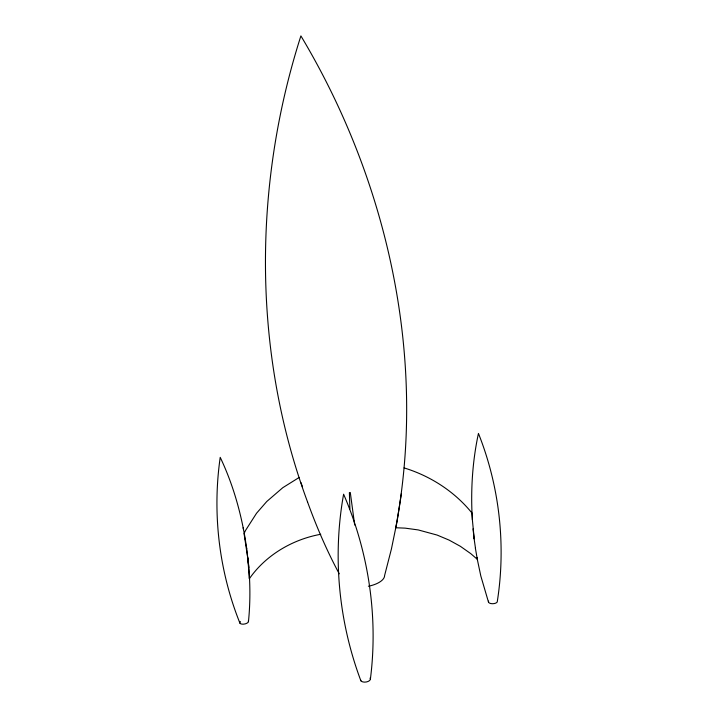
<?xml version="1.0" encoding="UTF-8"?>
<svg xmlns="http://www.w3.org/2000/svg" width="718" height="718" viewBox="0 0 718 718"><rect width="100%" height="100%" fill="white"/><g stroke="black" fill="none" stroke-linecap="round" stroke-linejoin="round"><path stroke-width="1.08" d="M248.455 621.653C250.618 600.49 250.223 579.112 247.898 557.976M370.407 679.022C378.341 616.538 368.585 551.962 343.608 494.208C332.398 556.414 338.672 621.653 360.876 680.79M401.425 493.445L397.045 521.609L391.427 548.956L384.606 575.522A21.163 9.424 -6.6 0 1 368.379 586.247M299.209 477.434L282.775 487.701L266.773 501.496L256.541 513.253L245.529 530.458L244.057 533.537L247.782 558.281L249.388 578.672L249.442 576.769M249.388 578.672C265.893 555.005 292.567 539.415 320.749 534.282M404.063 467.903C430.477 475.971 454.727 491.624 472.094 513.19M339.246 573.817C326.825 550.697 316.423 526.509 307.501 501.837M472.04 513.253L472.444 519.455M239.929 623.161C218.972 570.972 212.178 513.002 220.22 457.357C232.533 483.196 240.53 510.938 245.26 539.119M307.51 501.873L307.555 501.999C252.467 353.274 252.7 186.42 300.896 35.9C388.285 181.86 427.488 359.485 395.735 527.748L405.149 528.143L418.19 529.92L437.136 535.072L449.1 540.098L460.355 546.299L470.73 553.614L477.353 559.34L476.914 557.446M301.03 482.702L302.493 486.921M488.437 601.953L480.8 575.926L476.923 557.563M243.169 527.721L243.51 529.624M475.361 548.031L477.039 557.742M245.233 539.003L246.732 548.615M354.683 525.029L350.294 492.512L349.388 492.593L349.89 508.945M474.077 538.5L475.487 548.328M246.705 548.498L248.832 567.525M474.203 538.787L472.318 519.168M473.054 528.87L474.077 538.617M472.318 519.285C470.604 490.574 472.363 461.584 478.448 433.439C499.495 486.319 506.109 544.98 497.341 601.226A4.479 2.118 -2.7 0 1 492.44 603.721A4.479 2.118 -2.7 0 1 488.617 601.128M370.057 678.034A4.963 2.657 -7 0 1 366.351 681.974A4.963 2.657 -7 0 1 360.535 679.793M248.329 620.864A4.407 2.046 -10.4 0 1 243.59 624.157A4.407 2.046 -10.4 0 1 240.359 621.519"/></g></svg>
